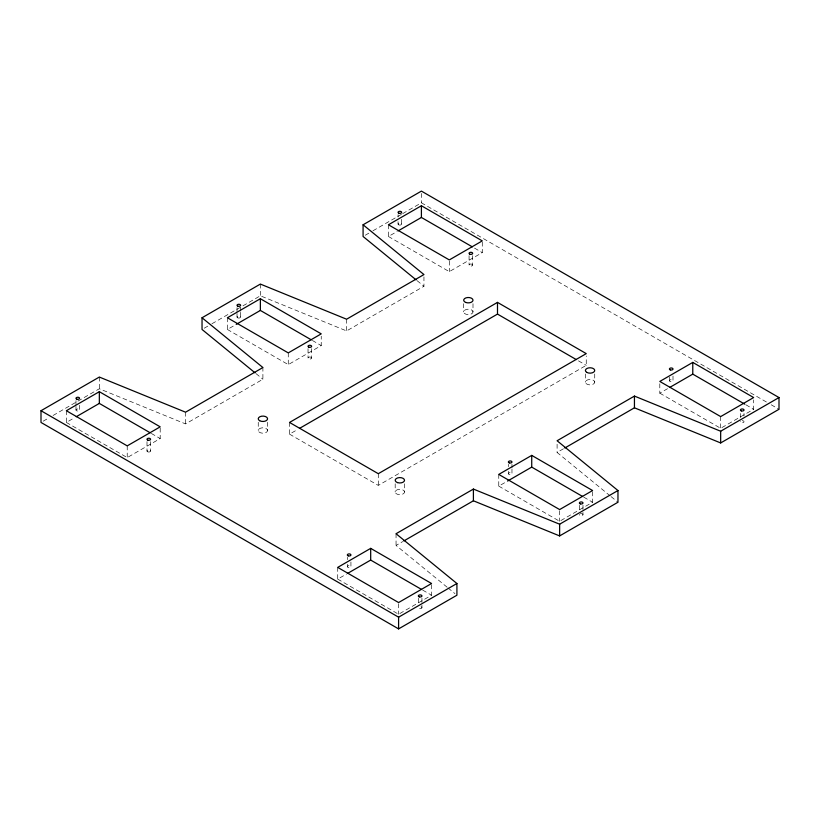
<?xml version="1.0" encoding="UTF-8"?>
<svg xmlns="http://www.w3.org/2000/svg" width="820" height="820" viewBox="0 0 820 820"><rect width="100%" height="100%" fill="white"/><g stroke="black" fill="none" stroke-linecap="round" stroke-linejoin="round"><path stroke-width="0.61" stroke-dasharray="4.1 3.07" d="M43.204 421.172L48.708 417.995M53.105 415.453L99.333 388.772L185.556 423.909L262.902 379.25L262.902 367.534M204.241 328.195L210.842 324.382M211.949 323.746L260.37 295.794L346.593 330.931L423.95 286.272L423.95 276.904M365.279 235.227L371.89 231.414M372.987 230.779L401.605 214.256M402.702 213.62L421.408 202.817L766.823 402.241M66.358 410.728L66.358 422.443L74.056 418.005M227.406 317.76L227.406 329.466L235.094 325.027M388.444 224.782L388.444 236.488L397.239 231.414M66.358 422.443L127.223 457.591L160.197 438.556L160.197 426.841M227.406 329.466L288.271 364.613L321.235 345.579L321.235 336.2M388.444 236.488L449.309 271.635L482.283 252.601L482.283 240.885M289.532 422.443L289.532 434.159L297.281 429.69M289.532 434.159L378.297 485.409L586.259 365.341L586.259 355.972M337.717 567.399L337.717 579.115L346.511 574.041M447.105 587.192L396.05 545.433L402.681 541.61M498.765 474.421L498.765 486.137L506.452 481.699M610.101 495.823L557.098 452.466L563.719 448.632M659.803 383.791L659.803 393.159L667.5 388.721M337.717 579.115L398.592 614.252L431.556 595.217L431.556 583.512M498.765 486.137L559.63 521.274L592.593 502.24L592.593 490.534M659.803 393.159L720.667 428.306L753.641 409.272L753.641 399.893M771.251 404.793L779 409.272M474.534 248.122L482.283 252.601M745.892 404.793L753.641 409.272M578.489 360.861L586.259 365.341M312.379 340.464L321.235 345.579M583.748 497.135L592.593 502.24M151.341 433.442L160.197 438.556M422.7 590.113L431.556 595.217M417.072 280.655L423.95 286.272M611.084 496.623L617.962 502.24M256.035 373.633L262.902 379.25M448.079 587.991L454.956 593.618M744.017 413.516L744.017 415.853M740.429 413.516L740.429 418.2M720.667 416.591L720.667 428.306M673.005 376.031L673.005 380.716A1.794 1.035 0 0 1 670.319 381.618A1.794 1.035 0 0 1 670.319 379.824A1.794 1.035 0 0 1 673.005 380.716M669.428 377.2L669.428 380.716M594.726 373.981L594.726 382.181A4.664 2.696 0 0 1 587.735 384.508A4.664 2.696 0 0 1 587.735 379.844A4.664 2.696 0 0 1 594.726 382.181M585.398 373.981L585.398 382.181M582.979 505.315L582.979 514.693M579.391 505.315L579.391 510.009M559.63 510.737L559.63 521.274M557.098 444.266L557.098 452.466M511.967 464.325L511.967 467.841M511.967 469.009L511.967 473.693A1.794 1.035 0 0 1 509.281 474.585A1.794 1.035 0 0 1 509.281 472.791A1.794 1.035 0 0 1 511.967 473.693M508.379 464.325L508.379 466.662M508.379 471.346L508.379 473.693M472.996 303.697L472.996 311.897A4.664 2.696 0 0 1 465.996 314.234A4.664 2.696 0 0 1 465.996 309.57A4.664 2.696 0 0 1 472.996 311.897M472.658 255.676L472.658 265.044A1.794 1.035 0 0 1 469.973 265.946A1.794 1.035 0 0 1 469.973 264.153A1.794 1.035 0 0 1 472.658 265.044M469.071 255.676L469.071 265.044M463.669 303.697L463.669 311.897M449.309 261.088L449.309 271.635M421.941 598.293L421.941 604.155M421.941 605.324L421.941 607.671M421.408 193.448L421.408 202.817M418.354 598.293L418.354 604.155M404.516 483.8L404.516 492A4.664 2.696 0 0 1 397.526 494.327A4.664 2.696 0 0 1 397.526 489.663A4.664 2.696 0 0 1 404.516 492M401.646 219.36L401.646 224.044M398.592 603.715L398.592 614.252M398.059 214.676L398.059 217.023M398.059 221.707L398.059 224.044M396.05 533.728L396.05 545.433M395.189 483.8L395.189 492M378.297 473.693L378.297 485.409M350.929 561.987L350.929 566.671A1.794 1.035 0 0 1 348.233 567.563A1.794 1.035 0 0 1 348.233 565.769A1.794 1.035 0 0 1 350.929 566.671M347.342 557.303L347.342 559.64M347.342 564.324L347.342 566.671M346.593 319.216L346.593 330.931M311.62 348.654L311.62 358.022A1.794 1.035 0 0 1 308.925 358.914A1.794 1.035 0 0 1 308.925 357.12A1.794 1.035 0 0 1 311.62 358.022M308.033 348.654L308.033 358.022M288.271 352.897L288.271 364.613M267.566 422.3L267.566 430.5A4.664 2.696 0 0 1 260.575 432.827A4.664 2.696 0 0 1 260.575 428.163A4.664 2.696 0 0 1 267.566 430.5M260.37 284.079L260.37 295.794M258.249 422.3L258.249 430.5M240.608 307.654L240.608 311.169M240.608 312.338L240.608 317.022M237.021 307.654L237.021 312.338M237.021 313.506L237.021 317.022M185.556 412.193L185.556 423.909M150.572 441.631L150.572 451M146.995 441.631L146.995 451M127.223 445.875L127.223 457.591M99.333 377.056L99.333 388.772M79.571 405.316L79.571 410A1.794 1.035 0 0 1 76.875 410.892A1.794 1.035 0 0 1 76.875 409.108A1.794 1.035 0 0 1 79.571 410M75.983 400.631L75.983 405.316M75.983 406.484L75.983 410M742.223 420.68A1.794 1.035 0 0 1 743.996 421.89A1.794 1.035 0 0 1 741.618 422.689A1.794 1.035 0 0 1 740.675 421.193M580.293 513.791A1.794 1.035 0 0 1 582.918 514.427A1.794 1.035 0 0 1 581.185 515.729A1.794 1.035 0 0 1 579.453 514.427M421.039 606.769A1.794 1.035 0 0 1 421.234 608.491A1.794 1.035 0 0 1 418.415 607.938M398.592 224.782A1.794 1.035 0 0 0 401.585 224.311A1.794 1.035 0 0 0 399.391 223.05A1.794 1.035 0 0 0 398.592 224.782M237.544 317.76A1.794 1.035 0 0 0 240.547 317.289A1.794 1.035 0 0 0 238.353 316.028A1.794 1.035 0 0 0 237.544 317.76M147.518 451.728A1.794 1.035 0 0 0 150.511 451.266A1.794 1.035 0 0 0 148.317 449.995A1.794 1.035 0 0 0 147.518 451.728"/><path stroke-width="1.23" d="M779 397.556L720.667 431.228L634.444 396.091L557.098 440.75L617.962 490.534L559.63 524.205L473.406 489.068L396.05 533.728L456.914 583.512L456.914 595.217L398.592 628.899L41 422.443L41 410.728L99.333 377.056L185.556 412.193L262.902 367.534L202.038 317.76L260.37 284.079L346.593 319.216L423.95 274.567L363.086 224.782L421.408 191.101L779 397.556L779 409.272L720.667 442.943L634.444 407.806L564.826 447.997M99.333 391.693L66.358 410.728L127.223 445.875L160.197 426.841L99.333 391.693L99.333 403.409L150.234 432.806M260.37 298.726L227.406 317.76L288.271 352.897L321.235 333.863L260.37 298.726L260.37 310.431L311.282 339.829M421.408 205.748L388.444 224.782L449.309 259.919L482.283 240.885L421.408 205.748L421.408 217.454L472.32 246.851M76.25 416.734L99.333 403.409M236.191 324.392L260.37 310.431M398.335 230.779L421.408 217.454M497.494 302.385L289.532 422.443L378.297 473.693L586.259 353.625L497.494 302.385L497.494 314.091L299.495 428.409M370.691 548.365L337.717 567.399L398.592 602.546L431.556 583.512L370.691 548.365L370.691 560.08L421.593 589.467M531.729 455.387L498.765 474.421L559.63 509.568L592.593 490.534L531.729 455.387L531.729 467.103L582.641 496.489M692.777 362.409L659.803 381.443L720.667 416.591L753.641 397.556L692.777 362.409L692.777 374.125L744.785 404.157M347.608 573.405L370.691 560.08M403.788 540.974L473.406 500.784L559.63 535.921L617.962 502.24L617.962 490.534M507.559 481.063L531.729 467.103M669.694 387.45L692.777 374.125M41 410.728L398.592 617.183L456.914 583.512M497.494 314.091L576.275 359.58M416.099 279.856L363.086 236.488L363.086 224.782M255.051 372.833L202.038 329.466L202.038 317.76M720.667 431.228L720.667 442.943M634.444 396.091L634.444 407.806M559.63 524.205L559.63 535.921M473.406 489.068L473.406 500.784M398.592 617.183L398.592 628.899M469.593 254.067A1.794 1.035 0 0 0 472.597 253.595A1.794 1.035 0 0 0 470.403 252.334A1.794 1.035 0 0 0 469.593 254.067M398.961 213.231A1.794 1.035 0 0 0 401.646 212.329A1.794 1.035 0 0 0 398.961 211.437A1.794 1.035 0 0 0 398.961 213.231M670.319 369.902A1.794 1.035 0 0 0 673.005 369A1.794 1.035 0 0 0 670.319 368.108A1.794 1.035 0 0 0 670.319 369.902M741.331 410.892A1.794 1.035 0 0 0 744.017 410A1.794 1.035 0 0 0 741.331 409.108A1.794 1.035 0 0 0 741.331 410.892M509.281 462.88A1.794 1.035 0 0 0 511.967 461.978A1.794 1.035 0 0 0 509.281 461.086A1.794 1.035 0 0 0 509.281 462.88M580.293 503.869A1.794 1.035 0 0 0 582.979 502.978A1.794 1.035 0 0 0 580.293 502.076A1.794 1.035 0 0 0 580.293 503.869M348.233 555.847A1.794 1.035 0 0 0 350.929 554.955A1.794 1.035 0 0 0 348.233 554.053A1.794 1.035 0 0 0 348.233 555.847M419.245 596.847A1.794 1.035 0 0 0 421.941 595.955A1.794 1.035 0 0 0 419.245 595.053A1.794 1.035 0 0 0 419.245 596.847M76.875 399.186A1.794 1.035 0 0 0 79.571 398.284A1.794 1.035 0 0 0 76.875 397.392A1.794 1.035 0 0 0 76.875 399.186M147.887 440.176A1.794 1.035 0 0 0 150.572 439.284A1.794 1.035 0 0 0 147.887 438.382A1.794 1.035 0 0 0 147.887 440.176M237.913 306.208A1.794 1.035 0 0 0 240.608 305.306A1.794 1.035 0 0 0 237.913 304.415A1.794 1.035 0 0 0 237.913 306.208M308.925 347.208A1.794 1.035 0 0 0 311.62 346.306A1.794 1.035 0 0 0 308.925 345.415A1.794 1.035 0 0 0 308.925 347.208M586.761 372.372A4.664 2.696 0 0 0 594.561 371.163A4.664 2.696 0 0 0 588.852 367.862A4.664 2.696 0 0 0 586.761 372.372M465.996 302.518A4.664 2.696 0 0 0 472.996 300.181A4.664 2.696 0 0 0 465.996 297.855A4.664 2.696 0 0 0 465.996 302.518M397.526 482.611A4.664 2.696 0 0 0 404.516 480.284A4.664 2.696 0 0 0 397.526 477.947A4.664 2.696 0 0 0 397.526 482.611M259.612 420.691A4.664 2.696 0 0 0 267.412 419.481A4.664 2.696 0 0 0 261.703 416.181A4.664 2.696 0 0 0 259.612 420.691"/></g></svg>
